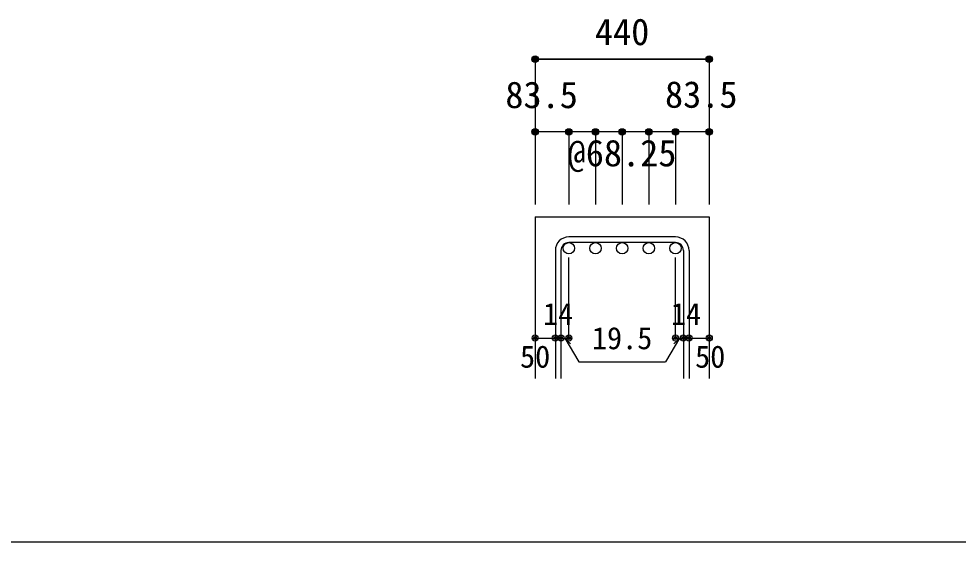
# Model space of a CAD drawing. Units: millimetres at full size, sheet at 1:30; details may follow other scales. Extents: x -5973 to 5954, y -4195 to 4201.
# Drawn here: x -942 to 1384, y 3 to 1298 of the extents above; entities that cross this region are included whole.
import ezdxf
from ezdxf.enums import TextEntityAlignment as Align

# ---------------------------------------------------------------- set-up
doc = ezdxf.new("R2010")
doc.units = ezdxf.units.MM
doc.header["$LTSCALE"] = 30
doc.header["$PDMODE"] = 32
doc.header["$PDSIZE"] = 15
for name, color, linetype in [('0-1_躯体線', 2, 'Continuous'), ('0-5_基礎梁筋', 7, 'Continuous'), ('0-6_スタラップ筋', 7, 'Continuous'), ('0-D_寸法', 4, 'Continuous'), ('F-0_枠', 6, 'Continuous')]:
    doc.layers.add(name, color=color, linetype=linetype)
doc.styles.add('ＭＳ ゴシック', font='')
doc.styles.get('ＭＳ ゴシック').set_extended_font_data('MS Gothic')

msp = doc.modelspace()

# ---------------------------------------------------------------- linework, layer by layer
at = {"layer": '0-1_躯体線'}
for p, q in [((336.94, 808.3), (767.94, 808.3)), ((336.94, 808.3), (336.94, 408.3)), ((767.94, 808.3), (767.94, 408.3))]:
    msp.add_line(p, q, dxfattribs=at)
at = {"layer": '0-5_基礎梁筋', "color": 3}
for centre in [(420.44, 730.3), (486.44, 730.3), (552.44, 730.3), (618.44, 730.3), (684.44, 730.3)]:
    msp.add_circle(centre, 14, dxfattribs=at)
at = {"layer": '0-6_スタラップ筋'}
for p, q in [((684.44, 758.3), (420.44, 758.3)), ((386.94, 724.8), (386.94, 408.3)), ((400.94, 724.8), (400.94, 408.3)), ((684.44, 744.3), (420.44, 744.3)), ((703.94, 724.8), (703.94, 408.3)), ((717.94, 724.8), (717.94, 408.3))]:
    msp.add_line(p, q, dxfattribs=at)
for centre, radius, start, end in [((420.44, 724.8), 33.5, 90, 180), ((684.44, 724.8), 33.5, 0, 90), ((420.44, 724.8), 19.5, 90, 180), ((684.44, 724.8), 19.5, 0, 90)]:
    msp.add_arc(centre, radius, start, end, dxfattribs=at)
at = {"layer": '0-D_寸法'}
for p, q in [((767.94, 1198.3), (336.94, 1198.3)), ((336.94, 1198.3), (767.94, 1198.3)), ((336.94, 1198.3), (336.94, 1018.3)), ((767.94, 1198.3), (767.94, 1018.3)), ((420.44, 1018.3), (336.94, 1018.3)), ((336.94, 1018.3), (336.94, 838.3)), ((552.44, 1018.3), (420.44, 1018.3)), ((420.44, 1018.3), (420.44, 838.3)), ((486.44, 1018.3), (486.44, 838.3)), ((684.44, 1018.3), (552.44, 1018.3)), ((552.44, 1018.3), (552.44, 838.3)), ((618.44, 1018.3), (618.44, 838.3)), ((767.94, 1018.3), (684.44, 1018.3)), ((684.44, 1018.3), (684.44, 838.3)), ((767.94, 1018.3), (767.94, 838.3)), ((420.44, 508.3), (420.44, 707.63)), ((684.44, 508.3), (684.44, 707.63)), ((336.94, 508.3), (386.94, 508.3)), ((386.94, 508.3), (420.44, 508.3)), ((410.69, 508.3), (424.83, 494.16)), ((410.69, 508.3), (444.91, 449.02)), ((694.19, 508.3), (659.96, 449.02)), ((694.19, 508.3), (680.04, 494.16)), ((684.44, 508.3), (767.94, 508.3)), ((703.94, 508.3), (717.94, 508.3)), ((444.91, 449.02), (659.96, 449.02))]:
    msp.add_line(p, q, dxfattribs=at)
msp.add_lwpolyline([(767.94, 1198.3), (767.94, 1018.3), (767.94, 838.3)], dxfattribs=at)
for centre, radius in [((336.94, 1198.3), 8), ((336.94, 1198.3), 7.2), ((336.94, 1198.3), 6.4), ((336.94, 1198.3), 5.6), ((336.94, 1198.3), 4.8), ((336.94, 1198.3), 4), ((336.94, 1198.3), 3.2), ((336.94, 1198.3), 2.4), ((336.94, 1198.3), 1.6), ((336.94, 1198.3), 0.8), ((767.94, 1198.3), 8), ((767.94, 1198.3), 7.2), ((767.94, 1198.3), 6.4), ((767.94, 1198.3), 5.6), ((767.94, 1198.3), 4.8), ((767.94, 1198.3), 4), ((767.94, 1198.3), 3.2), ((767.94, 1198.3), 2.4), ((767.94, 1198.3), 1.6), ((767.94, 1198.3), 0.8), ((336.94, 1018.3), 8), ((336.94, 1018.3), 7.2), ((336.94, 1018.3), 6.4), ((336.94, 1018.3), 5.6), ((420.44, 1018.3), 8), ((420.44, 1018.3), 7.2), ((420.44, 1018.3), 6.4), ((420.44, 1018.3), 5.6), ((486.44, 1018.3), 8), ((486.44, 1018.3), 7.2), ((486.44, 1018.3), 6.4), ((486.44, 1018.3), 5.6), ((552.44, 1018.3), 8), ((552.44, 1018.3), 7.2), ((552.44, 1018.3), 6.4), ((552.44, 1018.3), 5.6), ((618.44, 1018.3), 8), ((618.44, 1018.3), 7.2), ((618.44, 1018.3), 6.4), ((618.44, 1018.3), 5.6), ((684.44, 1018.3), 8), ((684.44, 1018.3), 7.2), ((684.44, 1018.3), 6.4), ((684.44, 1018.3), 5.6), ((767.94, 1018.3), 8), ((767.94, 1018.3), 7.2), ((767.94, 1018.3), 6.4), ((767.94, 1018.3), 5.6), ((336.94, 1018.3), 4.8), ((336.94, 1018.3), 4), ((336.94, 1018.3), 3.2), ((336.94, 1018.3), 2.4), ((336.94, 1018.3), 1.6), ((336.94, 1018.3), 0.8), ((420.44, 1018.3), 4.8), ((420.44, 1018.3), 4), ((420.44, 1018.3), 3.2), ((420.44, 1018.3), 2.4), ((420.44, 1018.3), 1.6), ((420.44, 1018.3), 0.8), ((486.44, 1018.3), 4.8), ((486.44, 1018.3), 4), ((486.44, 1018.3), 3.2), ((486.44, 1018.3), 2.4), ((486.44, 1018.3), 1.6), ((486.44, 1018.3), 0.8), ((552.44, 1018.3), 4.8), ((552.44, 1018.3), 4), ((552.44, 1018.3), 3.2), ((552.44, 1018.3), 2.4), ((552.44, 1018.3), 1.6), ((552.44, 1018.3), 0.8), ((618.44, 1018.3), 4.8), ((618.44, 1018.3), 4), ((618.44, 1018.3), 3.2), ((618.44, 1018.3), 2.4), ((618.44, 1018.3), 1.6), ((618.44, 1018.3), 0.8), ((684.44, 1018.3), 4.8), ((684.44, 1018.3), 4), ((684.44, 1018.3), 3.2), ((684.44, 1018.3), 2.4), ((684.44, 1018.3), 1.6), ((684.44, 1018.3), 0.8), ((767.94, 1018.3), 4.8), ((767.94, 1018.3), 4), ((767.94, 1018.3), 3.2), ((767.94, 1018.3), 2.4), ((767.94, 1018.3), 1.6), ((767.94, 1018.3), 0.8), ((336.94, 508.3), 4), ((336.94, 508.3), 3.6), ((386.94, 508.3), 4), ((386.94, 508.3), 3.6), ((400.94, 508.3), 4), ((400.94, 508.3), 3.6), ((420.44, 508.3), 4), ((420.44, 508.3), 3.6), ((684.44, 508.3), 4), ((684.44, 508.3), 3.6), ((703.94, 508.3), 4), ((703.94, 508.3), 3.6), ((717.94, 508.3), 4), ((717.94, 508.3), 3.6), ((767.94, 508.3), 4), ((767.94, 508.3), 3.6), ((336.94, 508.3), 3.2), ((336.94, 508.3), 2.8), ((336.94, 508.3), 2.4), ((336.94, 508.3), 2), ((336.94, 508.3), 1.6), ((336.94, 508.3), 1.2), ((336.94, 508.3), 0.8), ((336.94, 508.3), 0.4), ((386.94, 508.3), 3.2), ((386.94, 508.3), 2.8), ((386.94, 508.3), 2.4), ((386.94, 508.3), 2), ((386.94, 508.3), 1.6), ((386.94, 508.3), 1.2), ((386.94, 508.3), 0.8), ((386.94, 508.3), 0.4), ((400.94, 508.3), 3.2), ((400.94, 508.3), 2.8), ((400.94, 508.3), 2.4), ((400.94, 508.3), 2), ((400.94, 508.3), 1.6), ((400.94, 508.3), 1.2), ((400.94, 508.3), 0.8), ((400.94, 508.3), 0.4), ((420.44, 508.3), 3.2), ((420.44, 508.3), 2.8), ((420.44, 508.3), 2.4), ((420.44, 508.3), 2), ((420.44, 508.3), 1.6), ((420.44, 508.3), 1.2), ((420.44, 508.3), 0.8), ((420.44, 508.3), 0.4), ((684.44, 508.3), 3.2), ((684.44, 508.3), 2.8), ((684.44, 508.3), 2.4), ((684.44, 508.3), 2), ((684.44, 508.3), 1.6), ((684.44, 508.3), 1.2), ((684.44, 508.3), 0.8), ((684.44, 508.3), 0.4), ((703.94, 508.3), 3.2), ((703.94, 508.3), 2.8), ((703.94, 508.3), 2.4), ((703.94, 508.3), 2), ((703.94, 508.3), 1.6), ((703.94, 508.3), 1.2), ((703.94, 508.3), 0.8), ((703.94, 508.3), 0.4), ((717.94, 508.3), 3.2), ((717.94, 508.3), 2.8), ((717.94, 508.3), 2.4), ((717.94, 508.3), 2), ((717.94, 508.3), 1.6), ((717.94, 508.3), 1.2), ((717.94, 508.3), 0.8), ((717.94, 508.3), 0.4), ((767.94, 508.3), 3.2), ((767.94, 508.3), 2.8), ((767.94, 508.3), 2.4), ((767.94, 508.3), 2), ((767.94, 508.3), 1.6), ((767.94, 508.3), 1.2), ((767.94, 508.3), 0.8), ((767.94, 508.3), 0.4)]:
    msp.add_circle(centre, radius, dxfattribs=at)
at = {"layer": '0-D_寸法', "color": 7}
for p in [(336.94, 1198.3), (767.94, 1198.3), (336.94, 1018.3), (420.44, 1018.3), (486.44, 1018.3), (552.44, 1018.3), (618.44, 1018.3), (684.44, 1018.3), (767.94, 1018.3), (336.94, 508.3), (386.94, 508.3), (400.94, 508.3), (420.44, 508.3), (684.44, 508.3), (703.94, 508.3), (717.94, 508.3), (767.94, 508.3)]:
    msp.add_point(p, dxfattribs=at)
at = {"layer": 'F-0_枠', "color": 2}
msp.add_line((3723.6, 2.95), (-5972.88, 2.95), dxfattribs=at)

# ---------------------------------------------------------------- texts
at = {"layer": '0-D_寸法', "style": 'ＭＳ ゴシック'}
for s, height, p in [('440', 65.98, (484.94, 1213.3)), ('83.5', 65.98, (263.13, 1057.45)), ('83.5', 65.98, (658.44, 1058.3)), ('@68.25', 65.98, (417.44, 913.3)), ('14', 54.99, (356.4, 523.75)), ('14', 54.99, (672.98, 523.75)), ('19.5', 54.99, (477.44, 464.02)), ('50', 54.99, (299.44, 418.3)), ('50', 54.99, (732.94, 418.3))]:
    msp.add_text(s, height=height, dxfattribs=at).set_placement(p, align=Align.BOTTOM_LEFT)

doc.saveas('drawing.dxf')
